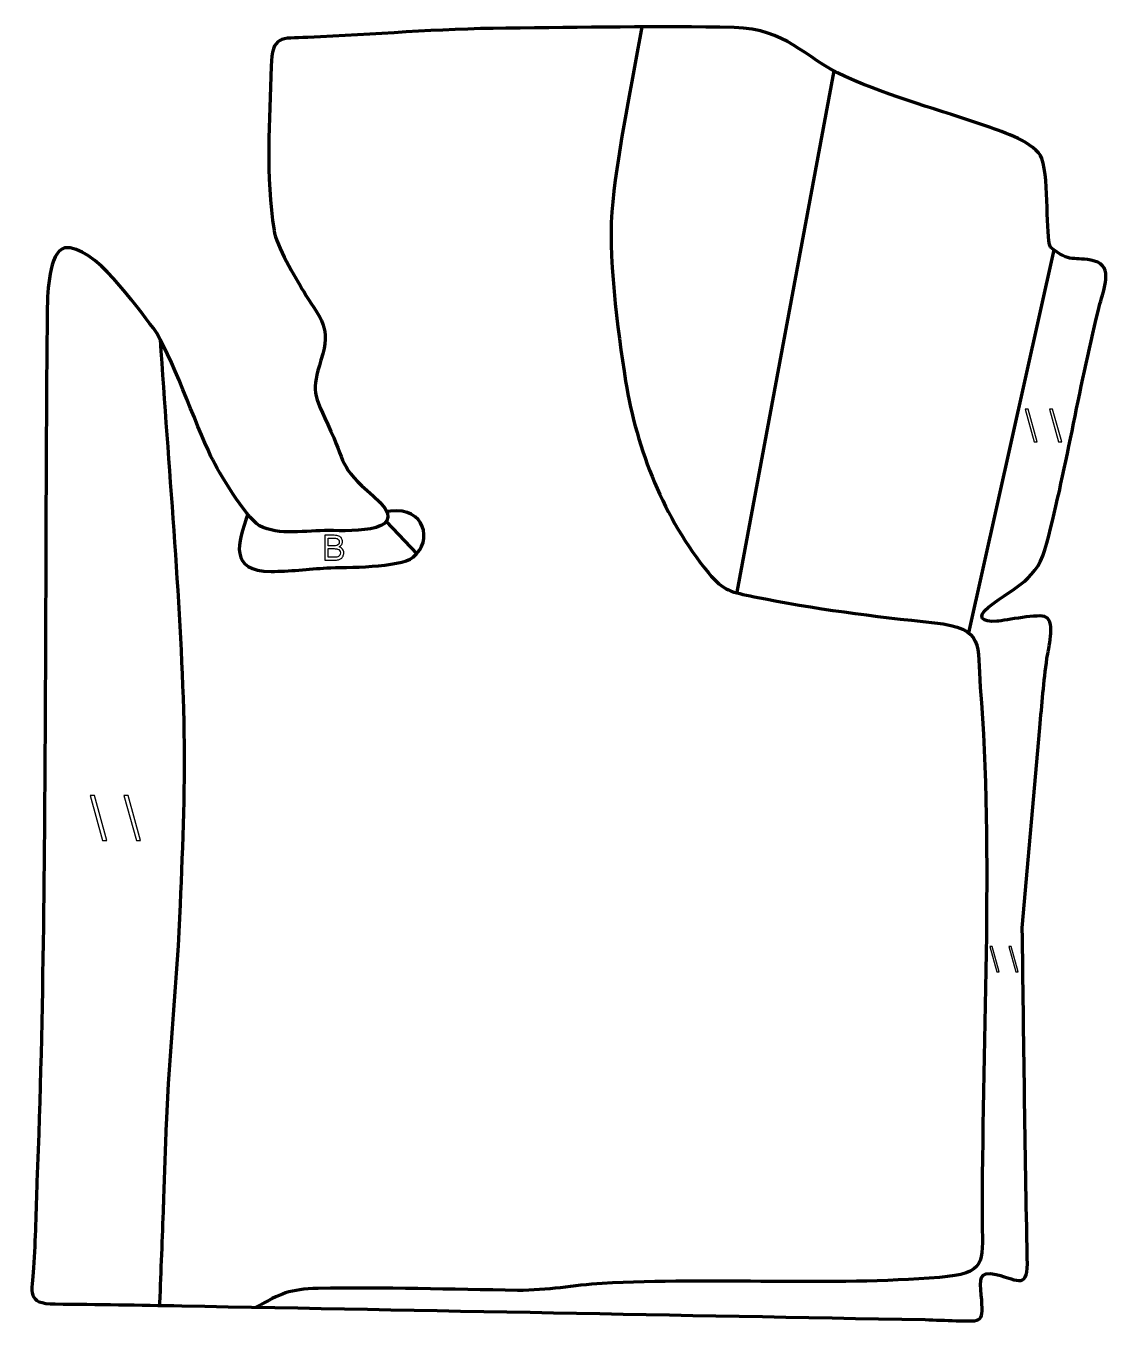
# Model space of a CAD drawing. Header units: millimetres. Extents: x -879 to -192, y -20 to 799.
import ezdxf

# ---------------------------------------------------------------- set-up
doc = ezdxf.new("R2010")
doc.units = ezdxf.units.MM
doc.header["$MEASUREMENT"] = 0
doc.layers.add('layer 2', color=7, linetype='Continuous')
doc.layers.add('layer 3', color=7, linetype='Continuous')

msp = doc.modelspace()

# ---------------------------------------------------------------- linework, layer by layer
at = {"layer": 'layer 2', "color": 140, "lineweight": 158}
for points, knots in [([(-490.2546, 798.4573), (-496.453, 762.1501), (-504.7653, 724.3341), (-508.6399, 687.8698), (-508.6399, 687.8698), (-512.1213, 655.1062), (-505.6265, 607.7137), (-500.4703, 574.6666), (-500.4703, 574.6666), (-493.3618, 530.9382), (-476.2986, 488.2292), (-448.1957, 453.675), (-448.1957, 453.675), (-438.6197, 441.9008), (-433.4766, 441.4986), (-419.2465, 438.5624), (-419.2465, 438.5624), (-381.1666, 430.7054), (-344.1125, 426.2231), (-305.5464, 422.0657), (-305.5464, 422.0657), (-273.4548, 418.6061), (-278.5827, 408.448), (-276.6041, 381.1308), (-276.6041, 381.1308), (-267.9153, 279.3196), (-275.8562, 148.7446), (-275.375, 42.9693), (-275.375, 42.9693), (-275.2604, 17.7818), (-272.5962, 11.1398), (-302.3983, 8.6214), (-302.3983, 8.6214), (-371.2285, 3.0174), (-445.0076, 8.7553), (-515.2687, 4.7956), (-515.2687, 4.7956), (-533.8242, 3.7498), (-549.3998, 0.2456), (-568.632, 0.4635), (-568.632, 0.4635), (-610.627, 0.9395), (-652.553, 2.4778), (-694.5615, 1.6469), (-694.5615, 1.6469), (-712.7169, 1.273), (-718.0636, -1.6188), (-733.5982, -10.1755)], [0, 0, 0, 0, 0.07692308, 0.07692308, 0.07692308, 0.07692308, 0.15384615, 0.15384615, 0.15384615, 0.15384615, 0.23076923, 0.23076923, 0.23076923, 0.23076923, 0.30769231, 0.30769231, 0.30769231, 0.30769231, 0.38461538, 0.38461538, 0.38461538, 0.38461538, 0.46153846, 0.46153846, 0.46153846, 0.46153846, 0.53846154, 0.53846154, 0.53846154, 0.53846154, 0.61538462, 0.61538462, 0.61538462, 0.61538462, 0.69230769, 0.69230769, 0.69230769, 0.69230769, 0.76923077, 0.76923077, 0.76923077, 0.76923077, 0.84615385, 0.84615385, 0.84615385, 0.84615385, 1, 1, 1, 1]), ([(-794.2359, 601.0685), (-789.1604, 521.0072), (-781.4944, 439.7795), (-779.3955, 359.7036), (-779.3955, 359.7036), (-778.4065, 321.972), (-780.1481, 282.08), (-781.6494, 244.2637), (-781.6494, 244.2637), (-783.4962, 197.745), (-788.7458, 151.4553), (-790.5321, 104.8991), (-790.5321, 104.8991), (-791.1306, 88.9037), (-791.5821, 72.9035), (-792.183, 56.9077), (-792.183, 56.9077), (-792.183, 56.9077), (-792.2398, 55.4093), (-792.2398, 55.4093), (-792.2398, 55.4093), (-792.2398, 55.4093), (-792.2972, 53.9105), (-792.2972, 53.9105), (-792.2972, 53.9105), (-793.0813, 33.4264), (-793.8654, 12.9423), (-794.6495, -7.5418), (-794.6495, -7.5418), (-794.6495, -7.5418), (-794.7069, -9.0406), (-794.7069, -9.0406)], [0, 0, 0, 0, 0.11111111, 0.11111111, 0.11111111, 0.11111111, 0.22222222, 0.22222222, 0.22222222, 0.22222222, 0.33333333, 0.33333333, 0.33333333, 0.33333333, 0.44444444, 0.44444444, 0.44444444, 0.44444444, 0.55555556, 0.55555556, 0.55555556, 0.55555556, 0.66666667, 0.66666667, 0.66666667, 0.66666667, 0.77777778, 0.77777778, 0.77777778, 0.77777778, 1, 1, 1, 1]), ([(-738.9596, 490.6175), (-745.7097, 472.2531), (-750.7441, 454.7196), (-724.2532, 454.5602), (-724.2532, 454.5602), (-713.3952, 454.4949), (-700.1404, 456.1095), (-688.965, 456.7606), (-688.965, 456.7606), (-676.9469, 457.2899), (-643.1825, 456.6361), (-634.5967, 463.5578), (-634.5967, 463.5578), (-621.7324, 473.9288), (-627.2679, 495.1858), (-648.9332, 492.5591), (-648.9332, 492.5591), (-648.9332, 492.5591), (-651.2127, 492.2827), (-651.2127, 492.2827)], [0, 0, 0, 0, 0.16666667, 0.16666667, 0.16666667, 0.16666667, 0.33333333, 0.33333333, 0.33333333, 0.33333333, 0.5, 0.5, 0.5, 0.5, 0.66666667, 0.66666667, 0.66666667, 0.66666667, 1, 1, 1, 1])]:
    msp.add_open_spline(points, degree=3, knots=knots, dxfattribs=at)
for points in [[(-429.9636, 441.5067), (-429.9636, 441.5067), (-368.8678, 770.6337), (-368.8678, 770.6337)], [(-230.1575, 657.6048), (-230.1575, 657.6048), (-284.0197, 415.8345), (-284.0197, 415.8345)], [(-651.578, 485.9599), (-651.578, 485.9599), (-632.1637, 465.5528), (-632.1637, 465.5528)]]:
    msp.add_open_spline(points, degree=3, dxfattribs=at)
at = {"layer": 'layer 2', "color": 142}
for points, knots in [([(-242.6034, 536.4068), (-242.6034, 536.4068), (-248.3588, 556.9811), (-248.3588, 556.9811), (-248.3588, 556.9811), (-248.3588, 556.9811), (-246.4033, 556.9811), (-246.4033, 556.9811), (-246.4033, 556.9811), (-246.4033, 556.9811), (-240.6479, 536.4068), (-240.6479, 536.4068), (-240.6479, 536.4068), (-240.6479, 536.4068), (-242.6034, 536.4068), (-242.6034, 536.4068)], [0, 0, 0, 0, 0.2, 0.2, 0.2, 0.2, 0.4, 0.4, 0.4, 0.4, 0.6, 0.6, 0.6, 0.6, 1, 1, 1, 1]), ([(-227.1542, 536.4068), (-227.1542, 536.4068), (-232.9095, 556.9811), (-232.9095, 556.9811), (-232.9095, 556.9811), (-232.9095, 556.9811), (-230.954, 556.9811), (-230.954, 556.9811), (-230.954, 556.9811), (-230.954, 556.9811), (-225.1987, 536.4068), (-225.1987, 536.4068), (-225.1987, 536.4068), (-225.1987, 536.4068), (-227.1542, 536.4068), (-227.1542, 536.4068)], [0, 0, 0, 0, 0.2, 0.2, 0.2, 0.2, 0.4, 0.4, 0.4, 0.4, 0.6, 0.6, 0.6, 0.6, 1, 1, 1, 1]), ([(-690.2383, 461.6633), (-690.2383, 461.6633), (-690.2383, 477.3378), (-690.2383, 477.3378), (-690.2383, 477.3378), (-690.2383, 477.3378), (-684.3567, 477.3378), (-684.3567, 477.3378), (-684.3567, 477.3378), (-683.16, 477.3378), (-682.2004, 477.1809), (-681.4743, 476.8634), (-681.4743, 476.8634), (-680.7519, 476.546), (-680.1864, 476.0571), (-679.7777, 475.3967), (-679.7777, 475.3967), (-679.3654, 474.7399), (-679.1611, 474.0504), (-679.1611, 473.3279), (-679.1611, 473.3279), (-679.1611, 472.6602), (-679.3435, 472.029), (-679.7047, 471.4379), (-679.7047, 471.4379), (-680.066, 470.8469), (-680.6133, 470.3689), (-681.3466, 470.004), (-681.3466, 470.004), (-680.398, 469.7267), (-679.6683, 469.2524), (-679.1611, 468.5811), (-679.1611, 468.5811), (-678.6503, 467.9134), (-678.3949, 467.1216), (-678.3949, 466.2095), (-678.3949, 466.2095), (-678.3949, 465.4725), (-678.5518, 464.7902), (-678.8619, 464.159), (-678.8619, 464.159), (-679.1721, 463.5277), (-679.5552, 463.0425), (-680.0112, 462.6995), (-680.0112, 462.6995), (-680.4673, 462.3602), (-681.0401, 462.1011), (-681.7261, 461.926), (-681.7261, 461.926), (-682.4157, 461.7509), (-683.2585, 461.6633), (-684.2582, 461.6633), (-684.2582, 461.6633), (-684.2582, 461.6633), (-690.2383, 461.6633), (-690.2383, 461.6633)], [0, 0, 0, 0, 0.06666667, 0.06666667, 0.06666667, 0.06666667, 0.13333333, 0.13333333, 0.13333333, 0.13333333, 0.2, 0.2, 0.2, 0.2, 0.26666667, 0.26666667, 0.26666667, 0.26666667, 0.33333333, 0.33333333, 0.33333333, 0.33333333, 0.4, 0.4, 0.4, 0.4, 0.46666667, 0.46666667, 0.46666667, 0.46666667, 0.53333333, 0.53333333, 0.53333333, 0.53333333, 0.6, 0.6, 0.6, 0.6, 0.66666667, 0.66666667, 0.66666667, 0.66666667, 0.73333333, 0.73333333, 0.73333333, 0.73333333, 0.8, 0.8, 0.8, 0.8, 0.86666667, 0.86666667, 0.86666667, 0.86666667, 1, 1, 1, 1]), ([(-688.1586, 470.7484), (-688.1586, 470.7484), (-684.769, 470.7484), (-684.769, 470.7484), (-684.769, 470.7484), (-683.8496, 470.7484), (-683.1892, 470.8104), (-682.7915, 470.9308), (-682.7915, 470.9308), (-682.2624, 471.0877), (-681.8647, 471.3504), (-681.5984, 471.7152), (-681.5984, 471.7152), (-681.332, 472.0801), (-681.197, 472.5362), (-681.197, 473.0871), (-681.197, 473.0871), (-681.197, 473.6089), (-681.3211, 474.0686), (-681.5728, 474.4626), (-681.5728, 474.4626), (-681.8209, 474.8603), (-682.1785, 475.134), (-682.6419, 475.2799), (-682.6419, 475.2799), (-683.1053, 475.4259), (-683.9007, 475.4989), (-685.0244, 475.4989), (-685.0244, 475.4989), (-685.0244, 475.4989), (-688.1586, 475.4989), (-688.1586, 475.4989), (-688.1586, 475.4989), (-688.1586, 475.4989), (-688.1586, 470.7484), (-688.1586, 470.7484)], [0, 0, 0, 0, 0.1, 0.1, 0.1, 0.1, 0.2, 0.2, 0.2, 0.2, 0.3, 0.3, 0.3, 0.3, 0.4, 0.4, 0.4, 0.4, 0.5, 0.5, 0.5, 0.5, 0.6, 0.6, 0.6, 0.6, 0.7, 0.7, 0.7, 0.7, 0.8, 0.8, 0.8, 0.8, 1, 1, 1, 1]), ([(-688.1586, 463.5022), (-688.1586, 463.5022), (-684.2546, 463.5022), (-684.2546, 463.5022), (-684.2546, 463.5022), (-683.5832, 463.5022), (-683.1126, 463.5277), (-682.8389, 463.5788), (-682.8389, 463.5788), (-682.3646, 463.6627), (-681.9632, 463.805), (-681.6422, 464.0057), (-681.6422, 464.0057), (-681.3211, 464.2064), (-681.0584, 464.4983), (-680.8504, 464.8814), (-680.8504, 464.8814), (-680.6424, 465.2645), (-680.5403, 465.706), (-680.5403, 466.2058), (-680.5403, 466.2058), (-680.5403, 466.7933), (-680.6899, 467.3004), (-680.9927, 467.7346), (-680.9927, 467.7346), (-681.2919, 468.1688), (-681.7078, 468.4716), (-682.2405, 468.6468), (-682.2405, 468.6468), (-682.7696, 468.8219), (-683.5358, 468.9095), (-684.5319, 468.9095), (-684.5319, 468.9095), (-684.5319, 468.9095), (-688.1586, 468.9095), (-688.1586, 468.9095), (-688.1586, 468.9095), (-688.1586, 468.9095), (-688.1586, 463.5022), (-688.1586, 463.5022)], [0, 0, 0, 0, 0.09090909, 0.09090909, 0.09090909, 0.09090909, 0.18181818, 0.18181818, 0.18181818, 0.18181818, 0.27272727, 0.27272727, 0.27272727, 0.27272727, 0.36363636, 0.36363636, 0.36363636, 0.36363636, 0.45454545, 0.45454545, 0.45454545, 0.45454545, 0.54545455, 0.54545455, 0.54545455, 0.54545455, 0.63636364, 0.63636364, 0.63636364, 0.63636364, 0.72727273, 0.72727273, 0.72727273, 0.72727273, 0.81818182, 0.81818182, 0.81818182, 0.81818182, 1, 1, 1, 1]), ([(-830.5816, 284.6227), (-830.5816, 284.6227), (-838.5013, 312.9347), (-838.5013, 312.9347), (-838.5013, 312.9347), (-838.5013, 312.9347), (-835.8104, 312.9347), (-835.8104, 312.9347), (-835.8104, 312.9347), (-835.8104, 312.9347), (-827.8907, 284.6227), (-827.8907, 284.6227), (-827.8907, 284.6227), (-827.8907, 284.6227), (-830.5816, 284.6227), (-830.5816, 284.6227)], [0, 0, 0, 0, 0.2, 0.2, 0.2, 0.2, 0.4, 0.4, 0.4, 0.4, 0.6, 0.6, 0.6, 0.6, 1, 1, 1, 1]), ([(-809.3219, 284.6227), (-809.3219, 284.6227), (-817.2417, 312.9347), (-817.2417, 312.9347), (-817.2417, 312.9347), (-817.2417, 312.9347), (-814.5507, 312.9347), (-814.5507, 312.9347), (-814.5507, 312.9347), (-814.5507, 312.9347), (-806.631, 284.6227), (-806.631, 284.6227), (-806.631, 284.6227), (-806.631, 284.6227), (-809.3219, 284.6227), (-809.3219, 284.6227)], [0, 0, 0, 0, 0.2, 0.2, 0.2, 0.2, 0.4, 0.4, 0.4, 0.4, 0.6, 0.6, 0.6, 0.6, 1, 1, 1, 1]), ([(-266.142, 201.68), (-266.142, 201.68), (-270.5811, 217.5493), (-270.5811, 217.5493), (-270.5811, 217.5493), (-270.5811, 217.5493), (-269.0728, 217.5493), (-269.0728, 217.5493), (-269.0728, 217.5493), (-269.0728, 217.5493), (-264.6337, 201.68), (-264.6337, 201.68), (-264.6337, 201.68), (-264.6337, 201.68), (-266.142, 201.68), (-266.142, 201.68)], [0, 0, 0, 0, 0.2, 0.2, 0.2, 0.2, 0.4, 0.4, 0.4, 0.4, 0.6, 0.6, 0.6, 0.6, 1, 1, 1, 1]), ([(-254.2258, 201.68), (-254.2258, 201.68), (-258.6649, 217.5493), (-258.6649, 217.5493), (-258.6649, 217.5493), (-258.6649, 217.5493), (-257.1566, 217.5493), (-257.1566, 217.5493), (-257.1566, 217.5493), (-257.1566, 217.5493), (-252.7175, 201.68), (-252.7175, 201.68), (-252.7175, 201.68), (-252.7175, 201.68), (-254.2258, 201.68), (-254.2258, 201.68)], [0, 0, 0, 0, 0.2, 0.2, 0.2, 0.2, 0.4, 0.4, 0.4, 0.4, 0.6, 0.6, 0.6, 0.6, 1, 1, 1, 1])]:
    msp.add_open_spline(points, degree=3, knots=knots, dxfattribs=at)
at = {"layer": 'layer 3', "color": 242, "lineweight": 158}
msp.add_open_spline([(-239.0973, 355.8021), (-239.0973, 355.8021), (-250.0772, 229.3314), (-250.0772, 229.3314), (-250.0772, 229.3314), (-249.1338, 159.7914), (-248.3793, 90.2564), (-246.8905, 20.7259), (-246.8905, 20.7259), (-246.4621, 0.723), (-251.7686, 6.714), (-266.5308, 10.5572), (-266.5308, 10.5572), (-277.8057, 13.0834), (-276.6675, 7.2734), (-275.9393, -2.5207), (-275.9393, -2.5207), (-274.6251, -20.1953), (-274.3022, -19.121), (-291.8974, -18.7033), (-291.8974, -18.7033), (-298.429, -18.5483), (-304.9371, -18.2192), (-311.4551, -18.0442), (-311.4551, -18.0442), (-467.854, -15.1521), (-624.2521, -12.2135), (-780.6505, -9.2976), (-780.6505, -9.2976), (-807.3459, -8.799), (-833.8818, -8.3522), (-860.5844, -8.1364), (-860.5844, -8.1364), (-878.9968, -7.9876), (-875.2873, -0.967), (-874.2178, 14.7078), (-874.2178, 14.7078), (-872.9944, 32.6365), (-872.7516, 51.0549), (-872.0482, 69.0567), (-872.0482, 69.0567), (-867.764, 176.954), (-867.2865, 283.0872), (-866.7559, 391.0582), (-866.7559, 391.0582), (-866.3457, 467.9554), (-866.4149, 544.888), (-865.5228, 621.7779), (-865.5228, 621.7779), (-865.4248, 630.2187), (-864.4632, 656.2356), (-854.6966, 658.8311), (-854.6966, 658.8311), (-835.972, 661.4198), (-809.4505, 621.4328), (-798.5113, 608.1761), (-798.5113, 608.1761), (-787.6575, 592.6299), (-771.7931, 547.224), (-762.2096, 527.1948), (-762.2096, 527.1948), (-757.0814, 516.6382), (-740.7731, 489.4589), (-731.6168, 483.4186), (-731.6168, 483.4186), (-719.495, 476.8648), (-701.7093, 480.5169), (-687.85, 480.3493), (-687.85, 480.3493), (-673.1553, 480.1149), (-632.2358, 478.628), (-659.75, 502.2013), (-659.75, 502.2013), (-682.1801, 521.3998), (-676.5729, 522.4812), (-688.4845, 547.3904), (-688.4845, 547.3904), (-698.8245, 569.519), (-698.1848, 569.3503), (-691.6214, 592.037), (-691.6214, 592.037), (-686.4481, 609.919), (-694.9537, 616.8327), (-703.6921, 631.2499), (-703.6921, 631.2499), (-709.0099, 640.0234), (-720.9585, 660.3743), (-722.4185, 669.7608), (-722.4185, 669.7608), (-727.8393, 704.6132), (-725.2228, 738.721), (-724.1824, 773.679), (-724.1824, 773.679), (-723.6148, 793.2761), (-718.2095, 791.149), (-701.0923, 791.751), (-701.0923, 791.751), (-658.4351, 793.5608), (-619.6645, 797.269), (-576.0045, 797.6412), (-576.0045, 797.6412), (-528.131, 798.0433), (-479.7896, 799.0545), (-431.954, 798.0705), (-431.954, 798.0705), (-398.6071, 797.0201), (-388.9992, 779.7825), (-361.821, 767.0413), (-361.821, 767.0413), (-332.0931, 753.7185), (-302.413, 746.189), (-271.9744, 735.5524), (-271.9744, 735.5524), (-262.4712, 732.1485), (-241.5595, 725.2821), (-237.6724, 715.436), (-237.6724, 715.436), (-232.7713, 700.3769), (-235.5935, 666.8578), (-232.2947, 659.3575), (-232.2947, 659.3575), (-219.9988, 648.8052), (-217.1292, 653.8752), (-204.5261, 650.5391), (-204.5261, 650.5391), (-192.1547, 647.2644), (-198.7898, 632.4354), (-201.0345, 623.5523), (-201.0345, 623.5523), (-213.6893, 573.4726), (-221.655, 522.249), (-234.5382, 472.3269), (-234.5382, 472.3269), (-240.6666, 448.5794), (-253.4951, 445.8451), (-271.304, 432.0031), (-271.304, 432.0031), (-279.5927, 425.5607), (-275.1069, 422.4138), (-266.2456, 423.0687), (-266.2456, 423.0687), (-260.4687, 423.4956), (-239.1275, 428.0645), (-235.1994, 425.7454), (-235.1994, 425.7454), (-228.9751, 422.0705), (-233.6198, 405.771), (-234.5063, 399.5107), (-234.5063, 399.5107), (-236.5478, 385.0943), (-237.6051, 370.3081), (-239.0973, 355.8021)], degree=3, knots=[0, 0, 0, 0, 0.02564103, 0.02564103, 0.02564103, 0.02564103, 0.05128205, 0.05128205, 0.05128205, 0.05128205, 0.07692308, 0.07692308, 0.07692308, 0.07692308, 0.1025641, 0.1025641, 0.1025641, 0.1025641, 0.12820513, 0.12820513, 0.12820513, 0.12820513, 0.15384615, 0.15384615, 0.15384615, 0.15384615, 0.17948718, 0.17948718, 0.17948718, 0.17948718, 0.20512821, 0.20512821, 0.20512821, 0.20512821, 0.23076923, 0.23076923, 0.23076923, 0.23076923, 0.25641026, 0.25641026, 0.25641026, 0.25641026, 0.28205128, 0.28205128, 0.28205128, 0.28205128, 0.30769231, 0.30769231, 0.30769231, 0.30769231, 0.33333333, 0.33333333, 0.33333333, 0.33333333, 0.35897436, 0.35897436, 0.35897436, 0.35897436, 0.38461538, 0.38461538, 0.38461538, 0.38461538, 0.41025641, 0.41025641, 0.41025641, 0.41025641, 0.43589744, 0.43589744, 0.43589744, 0.43589744, 0.46153846, 0.46153846, 0.46153846, 0.46153846, 0.48717949, 0.48717949, 0.48717949, 0.48717949, 0.51282051, 0.51282051, 0.51282051, 0.51282051, 0.53846154, 0.53846154, 0.53846154, 0.53846154, 0.56410256, 0.56410256, 0.56410256, 0.56410256, 0.58974359, 0.58974359, 0.58974359, 0.58974359, 0.61538462, 0.61538462, 0.61538462, 0.61538462, 0.64102564, 0.64102564, 0.64102564, 0.64102564, 0.66666667, 0.66666667, 0.66666667, 0.66666667, 0.69230769, 0.69230769, 0.69230769, 0.69230769, 0.71794872, 0.71794872, 0.71794872, 0.71794872, 0.74358974, 0.74358974, 0.74358974, 0.74358974, 0.76923077, 0.76923077, 0.76923077, 0.76923077, 0.79487179, 0.79487179, 0.79487179, 0.79487179, 0.82051282, 0.82051282, 0.82051282, 0.82051282, 0.84615385, 0.84615385, 0.84615385, 0.84615385, 0.87179487, 0.87179487, 0.87179487, 0.87179487, 0.8974359, 0.8974359, 0.8974359, 0.8974359, 0.92307692, 0.92307692, 0.92307692, 0.92307692, 0.94871795, 0.94871795, 0.94871795, 0.94871795, 1, 1, 1, 1], dxfattribs=at)

doc.saveas('drawing.dxf')
